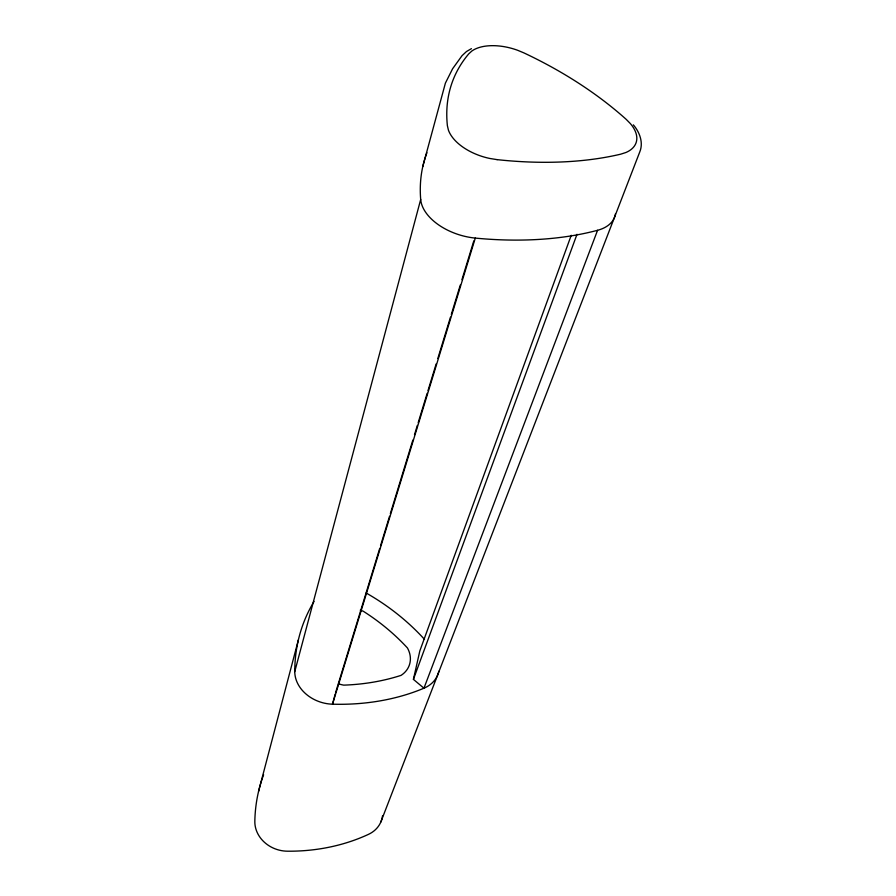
<?xml version="1.0" encoding="UTF-8"?>
<svg xmlns="http://www.w3.org/2000/svg" width="896" height="896" viewBox="0 0 896 896"><rect width="100%" height="100%" fill="white"/><g stroke="black" fill="none" stroke-linecap="round" stroke-linejoin="round"><path stroke-width="1.34" d="M438.827 671.227A34.81 27.619 20 0 1 423.954 688.206L413.414 679.37L419.832 650.899L571.234 235.301M258.563 791.414L298.357 639.99M422.778 166.566L445.402 83.115L452.603 68.757L462.045 55.675L466.48 51.531L471.43 48.653M615.451 213.853A48.037 28.022 18.8 0 1 597.576 230.294L423.954 688.206A200.267 151.334 14.3 0 1 332.506 704.189A35.437 28.672 16.3 0 1 294.762 671.586L420.694 199.472A292.97 169.994 21.9 0 1 426.922 152.757M335.205 694.042L332.506 704.189L475.294 238.09A272.026 148.77 15.5 0 0 597.576 230.294M335.552 692.765L379.725 548.386M380.542 545.709L389.536 516.298M390.354 513.621L412.854 440.093M414.49 434.75L417.357 425.387M418.174 422.722L427.168 393.299M427.986 390.634L436.173 363.888M437.808 358.546L450.486 317.106M451.304 314.429L460.298 285.018M461.933 279.664L473.805 240.901M413.414 679.37L577.002 234.304M380.811 822.069L639.722 152.04C643.653 142.71 639.643 132.082 633.326 124.846M497.112 159.634L489.832 158.469A44.498 25.2 16.8 0 1 448.437 130.178L447.384 125.686A298.592 163.464 21.5 0 1 468.731 53.872L471.8 51.061A42.347 22.814 16.8 0 1 517.653 50.288L523.936 52.909A324.699 196.146 14.9 0 1 626.226 119.381L630.336 123.558A43.355 23.867 18.7 0 1 625.901 152.499L620.771 154.157A276.606 142.363 15.6 0 1 497.067 159.634M366.117 592.984A223.798 188.754 12.4 0 1 424.491 639.374M294.762 671.586A211.579 166.566 25.2 0 1 314.07 601.429M475.294 238.09A49.246 29.523 16.8 0 1 420.694 199.472M382.525 815.875A30.565 26.309 21 0 1 368.547 834.322A176.814 145.712 13.4 0 1 287.47 851.2A31.046 27.194 15.9 0 1 254.834 821.307A185.752 158.379 27.8 0 1 263.603 774.771M338.554 683.805A29.882 23.946 17 0 0 343.75 685.138A188.709 141.96 14.1 0 0 401.083 675.36A29.635 23.542 18.7 0 0 407.456 647.987A212.677 179.984 11.8 0 0 363.194 611.195A29.411 23.195 17 0 0 360.27 610.221"/></g></svg>
